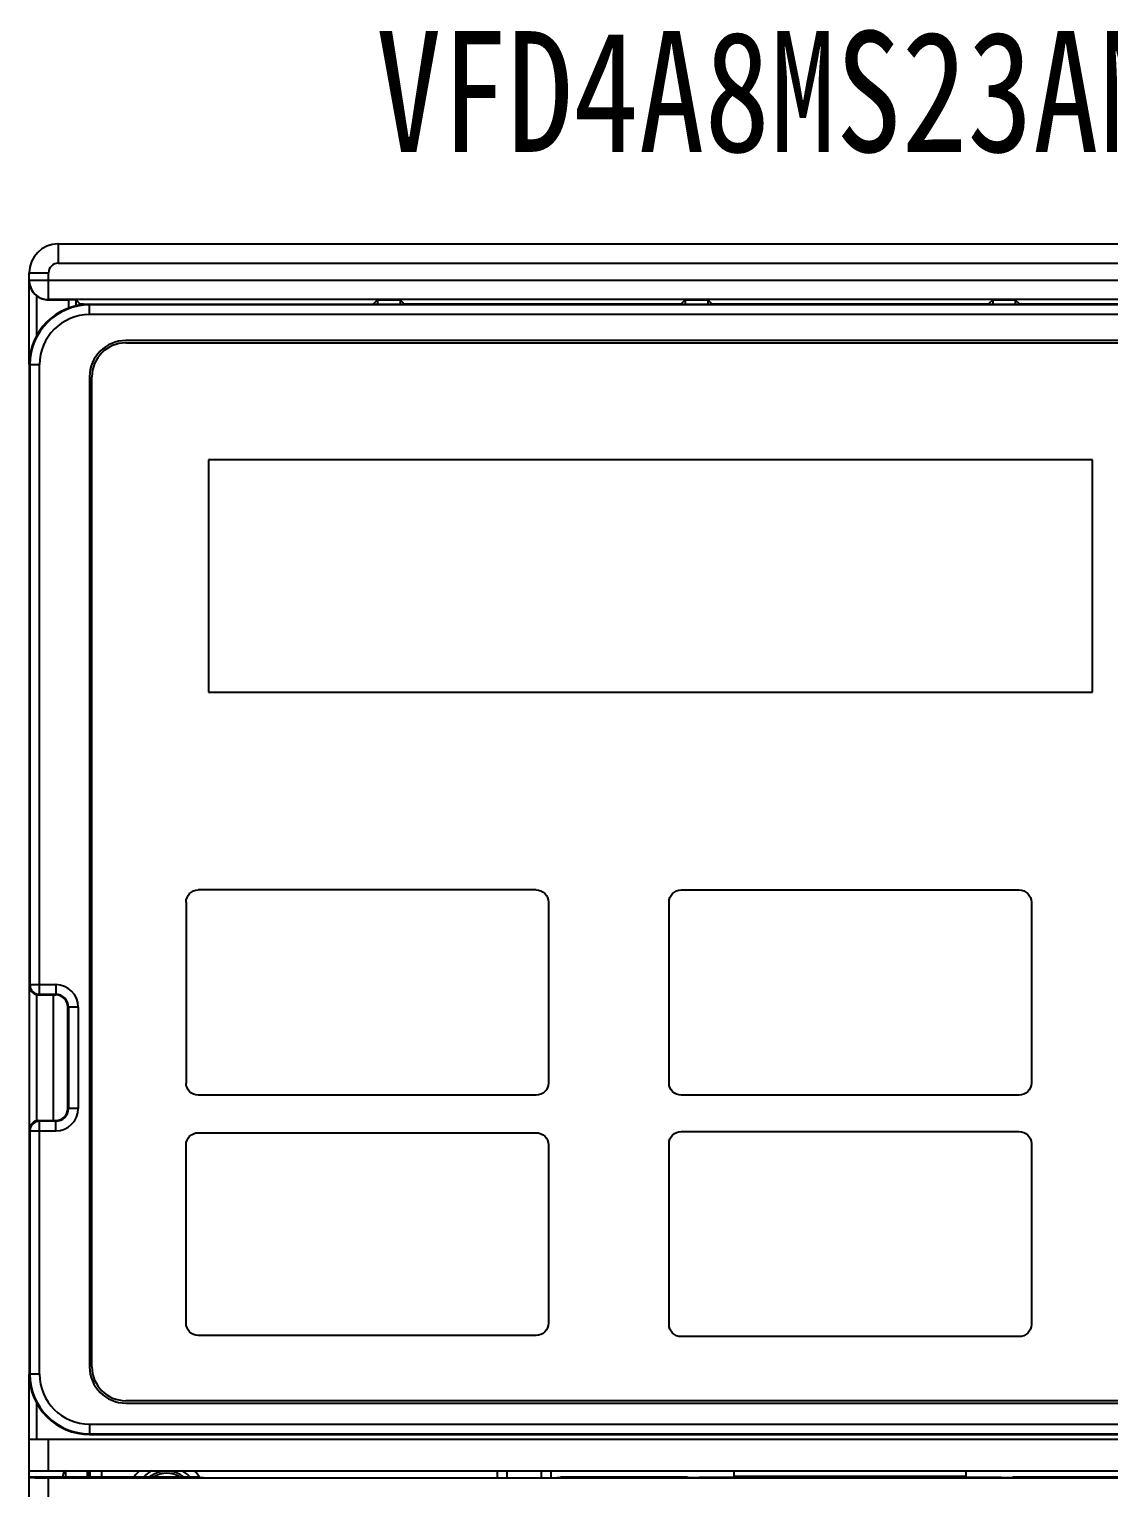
# Model space of a CAD drawing. Header units: millimetres. Extents: x -684 to 5961, y -1281 to 2539.
# Drawn here: x -608.23 to -581.41, y -80.22 to -43.98 of the extents above; entities that cross this region are included whole.
import ezdxf
from ezdxf.enums import TextEntityAlignment as Align

# ---------------------------------------------------------------- set-up
doc = ezdxf.new("R2010")
doc.units = ezdxf.units.MM
doc.header["$LTSCALE"] = 5
doc.header["$MEASUREMENT"] = 0
for name, color, linetype in [('2', 2, 'CONTINUOUS'), ('33086533XX-MDXF_CONTINUOUS_LINE', 7, 'CONTINUOUS'), ('33086563XX-MDXF_CONTINUOUS_LINE', 7, 'CONTINUOUS'), ('33531120XX-PDXF_CONTINUOUS_LINE', 7, 'CONTINUOUS'), ('M300-A-CASE-DXF_CONTINUOUS_LINE', 7, 'CONTINUOUS'), ('MS300-CB2-BDDXF_CONTINUOUS_LINE', 7, 'CONTINUOUS'), ('MS300-KPD-CODXF_CONTINUOUS_LINE', 7, 'CONTINUOUS'), ('MS300-MEMBRADXF_CONTINUOUS_LINE', 7, 'CONTINUOUS')]:
    doc.layers.add(name, color=color, linetype=linetype)
doc.styles.add('標楷體', font='', dxfattribs={"width": 0.8})
doc.styles.get('標楷體').set_extended_font_data('標楷體')

msp = doc.modelspace()

# ---------------------------------------------------------------- linework, layer by layer
at = {"layer": '33086533XX-MDXF_CONTINUOUS_LINE'}
for p, q in [((-607.514, -49.312), (-607.514, -49.792)), ((-607.514, -49.312), (-568.154, -49.312)), ((-607.514, -49.792), (-568.154, -49.792)), ((-608.234, -52.312), (-608.234, -50.032)), ((-608.234, -50.032), (-607.754, -50.032)), ((-567.434, -50.217), (-608.234, -50.217)), ((-607.754, -50.703), (-607.754, -50.032)), ((-608.054, -50.598), (-608.054, -51.605)), ((-567.914, -50.697), (-607.754, -50.697)), ((-607.754, -50.703), (-607.246, -50.703)), ((-607.246, -50.903), (-607.246, -50.703)), ((-607.066, -50.85), (-607.066, -50.705)), ((-607.066, -50.705), (-606.98, -50.79)), ((-599.582, -50.703), (-599.69, -50.811)), ((-599.582, -50.703), (-599.582, -50.812)), ((-599.582, -50.703), (-599.019, -50.703)), ((-599.019, -50.703), (-599.019, -50.812)), ((-599.019, -50.703), (-598.91, -50.811)), ((-591.938, -50.703), (-592.046, -50.811)), ((-591.938, -50.703), (-591.938, -50.812)), ((-591.938, -50.703), (-591.375, -50.703)), ((-591.375, -50.703), (-591.375, -50.812)), ((-591.375, -50.703), (-591.266, -50.811)), ((-584.294, -50.703), (-584.402, -50.811)), ((-584.294, -50.703), (-584.294, -50.812)), ((-584.294, -50.703), (-583.731, -50.703)), ((-583.731, -50.703), (-583.731, -50.812)), ((-583.731, -50.703), (-583.622, -50.811)), ((-606.98, -50.835), (-606.98, -50.79)), ((-606.98, -50.79), (-606.775, -50.811)), ((-606.775, -50.815), (-606.775, -50.811)), ((-606.715, -50.811), (-606.715, -50.812)), ((-606.715, -50.811), (-599.69, -50.811)), ((-599.69, -50.812), (-599.69, -50.811)), ((-598.91, -50.811), (-598.91, -50.812)), ((-592.046, -50.811), (-598.91, -50.811)), ((-592.046, -50.812), (-592.046, -50.811)), ((-591.266, -50.811), (-591.266, -50.812)), ((-584.402, -50.811), (-591.266, -50.811)), ((-584.402, -50.812), (-584.402, -50.811)), ((-583.622, -50.811), (-583.622, -50.812)), ((-576.758, -50.811), (-583.622, -50.811)), ((-608.234, -67.733), (-608.234, -71.332)), ((-608.054, -67.964), (-608.054, -71.101)), ((-607.634, -71.092), (-607.634, -67.972)), ((-608.234, -79.948), (-608.234, -77.392)), ((-608.054, -78.1), (-608.054, -79.012)), ((-608.234, -79.012), (-567.434, -79.012)), ((-607.754, -79.792), (-607.754, -79.012)), ((-608.234, -79.792), (-567.434, -79.792)), ((-607.334, -79.792), (-607.334, -79.941)), ((-606.786, -79.949), (-606.786, -79.792)), ((-606.74, -79.792), (-606.74, -79.949)), ((-606.729, -79.792), (-606.729, -79.949)), ((-596.594, -79.965), (-596.594, -79.792)), ((-596.354, -79.965), (-596.354, -79.792)), ((-595.514, -79.792), (-595.514, -79.965)), ((-595.274, -79.792), (-595.274, -79.965))]:
    msp.add_line(p, q, dxfattribs=at)
for centre, radius, start, end in [((-607.514, -50.032), 0.72, 90, 180), ((-607.514, -50.032), 0.24, 90, 180), ((-607.754, -50.217), 0.48, 180.0012, 270.0012)]:
    msp.add_arc(centre, radius, start, end, dxfattribs=at)
for centre, major_axis, ratio, start_param, end_param in [((-607.754, -50.223), (0, 0.48), 0.999962, -3.816724, -3.141593), ((-607.246, -50.705), (0.18, 0), 0.008727, 0.008727, 1.570796), ((-606.715, -50.811), (0.06, 0), 0.008727, 3.228859, 4.712389), ((-607.334, -80.572), (0, 0.78), 0.153846, 0, 0.632593)]:
    msp.add_ellipse(centre, major_axis=major_axis, ratio=ratio, start_param=start_param, end_param=end_param, dxfattribs=at)
msp.add_open_spline([(-608.234, -50.225), (-608.234, -50.258), (-608.227, -50.326), (-608.194, -50.426), (-608.137, -50.52), (-608.084, -50.574), (-608.054, -50.598)], degree=3, knots=[0, 0, 0, 0, 0.234807, 0.476101, 0.730295, 1, 1, 1, 1], dxfattribs=at)
at = {"layer": '33086563XX-MDXF_CONTINUOUS_LINE'}
for p, q in [((-608.234, -79.948), (-607.128, -79.948)), ((-608.234, -115.492), (-608.234, -79.955)), ((-607.754, -80.462), (-607.754, -79.972)), ((-607.754, -79.972), (-567.914, -79.972)), ((-607.539, -79.948), (-607.128, -79.934)), ((-607.128, -79.934), (-607.128, -79.948)), ((-607.128, -79.949), (-607.128, -79.948)), ((-604.034, -79.949), (-607.128, -79.949)), ((-603.734, -79.965), (-595.334, -79.965)), ((-591.884, -79.949), (-595.034, -79.949)), ((-590.714, -79.96), (-591.584, -79.96)), ((-590.714, -79.96), (-590.714, -79.792)), ((-590.714, -79.925), (-584.954, -79.925)), ((-584.954, -79.96), (-584.954, -79.792)), ((-584.084, -79.96), (-584.954, -79.96)), ((-576.134, -79.949), (-583.784, -79.949))]:
    msp.add_line(p, q, dxfattribs=at)
for centre, major_axis, ratio, start_param, end_param in [((-607.754, -79.955), (0.48, 0), 0.035998, -3.141593, -1.570796), ((-603.734, -79.96), (0.3, 0), 0.017455, -3.141593, -1.570796), ((-595.334, -79.96), (0.3, 0), 0.017455, -1.570796, 0), ((-591.584, -79.954), (0.3, 0), 0.017455, 3.141593, 4.712389), ((-584.084, -79.954), (0.3, 0), 0.017455, -1.570796, 0)]:
    msp.add_ellipse(centre, major_axis=major_axis, ratio=ratio, start_param=start_param, end_param=end_param, dxfattribs=at)
at = {"layer": '33531120XX-PDXF_CONTINUOUS_LINE'}
for radius, start, end in [(0.99, 133.2867, 145.2792), (0.81, 117.205, 135.8873), (0.708, 52.7756, 127.1997), (0.655, 59.3622, 120.6138), (0.81, 44.0881, 62.795), (0.99, 33.7987, 46.7133)]:
    msp.add_arc((-604.814, -80.512), radius, start, end, dxfattribs=at)
at = {"layer": 'M300-A-CASE-DXF_CONTINUOUS_LINE'}
msp.add_arc((-607.514, -50.032), 0.72, 90, 180, dxfattribs=at)
at = {"layer": 'MS300-CB2-BDDXF_CONTINUOUS_LINE'}
msp.add_line((-606.434, -79.792), (-606.434, -79.949), dxfattribs=at)
at = {"layer": 'MS300-KPD-CODXF_CONTINUOUS_LINE'}
for p, q in [((-606.734, -51.069), (-606.734, -50.812)), ((-606.734, -50.812), (-568.934, -50.812)), ((-568.934, -50.829), (-606.734, -50.829)), ((-568.934, -51.069), (-606.734, -51.069)), ((-569.834, -51.712), (-605.834, -51.712)), ((-608.234, -52.312), (-608.234, -67.733)), ((-608.234, -52.312), (-607.978, -52.312)), ((-608.218, -52.312), (-608.218, -67.716)), ((-607.978, -67.956), (-607.978, -52.312)), ((-606.734, -52.612), (-606.734, -77.212)), ((-608.234, -67.733), (-608.218, -67.716)), ((-608.218, -67.716), (-607.574, -67.716)), ((-607.574, -67.716), (-607.574, -67.972)), ((-607.995, -67.972), (-607.978, -67.956)), ((-607.995, -67.972), (-607.574, -67.972)), ((-607.978, -67.956), (-607.574, -67.956)), ((-607.274, -70.792), (-607.274, -68.272)), ((-607.018, -68.272), (-607.274, -68.272)), ((-607.258, -68.272), (-607.258, -70.792)), ((-607.018, -68.272), (-607.018, -70.792)), ((-607.018, -70.792), (-607.274, -70.792)), ((-608.234, -71.332), (-608.234, -77.392)), ((-608.218, -71.349), (-608.234, -71.332)), ((-608.218, -71.349), (-608.218, -77.392)), ((-608.218, -71.349), (-607.574, -71.349)), ((-607.978, -71.109), (-607.995, -71.092)), ((-607.995, -71.092), (-607.574, -71.092)), ((-607.978, -77.392), (-607.978, -71.109)), ((-607.574, -71.109), (-607.978, -71.109)), ((-607.574, -71.349), (-607.574, -71.092)), ((-607.978, -77.392), (-608.234, -77.392)), ((-605.834, -78.112), (-569.834, -78.112)), ((-606.734, -78.636), (-606.734, -78.892)), ((-606.734, -78.636), (-568.934, -78.636)), ((-606.734, -78.876), (-568.934, -78.876)), ((-606.734, -78.892), (-568.934, -78.892))]:
    msp.add_line(p, q, dxfattribs=at)
for centre, radius, start, end in [((-606.734, -52.312), 1.5, 90, 180), ((-606.734, -52.312), 1.483, 90, 180), ((-606.734, -52.312), 1.243, 90, 180), ((-605.834, -52.612), 0.9, 90, 180), ((-607.978, -67.716), 0.24, 180.0209, 269.979), ((-607.574, -68.272), 0.557, 0, 90), ((-607.574, -68.272), 0.317, 0, 90), ((-607.574, -68.272), 0.3, 0, 90), ((-607.574, -70.792), 0.557, 270, 0), ((-607.574, -70.792), 0.317, 270, 0), ((-607.574, -70.792), 0.3, 270, 0), ((-607.978, -71.349), 0.24, 90.0209, 179.9791), ((-606.734, -77.392), 1.5, 180, 270), ((-606.734, -77.392), 1.483, 180, 270), ((-606.734, -77.392), 1.243, 180, 270), ((-605.834, -77.212), 0.9, 180, 270)]:
    msp.add_arc(centre, radius, start, end, dxfattribs=at)
for centre, major_axis, start_param, end_param in [((-607.994, -67.732), (0.17, 0.17), -3.926839, -2.356347), ((-607.994, -71.333), (-0.17, 0.17), -0.785246, 0.785246)]:
    msp.add_ellipse(centre, major_axis=major_axis, ratio=0.999695, start_param=start_param, end_param=end_param, dxfattribs=at)
at = {"layer": 'MS300-MEMBRADXF_CONTINUOUS_LINE'}
for p, q in [((-605.834, -51.772), (-569.834, -51.772)), ((-606.674, -77.212), (-606.674, -52.612)), ((-603.776, -54.676), (-603.776, -60.448)), ((-603.776, -54.676), (-603.776, -60.448)), ((-581.816, -54.676), (-603.776, -54.676)), ((-581.816, -54.676), (-603.776, -54.676)), ((-581.816, -60.448), (-581.816, -54.676)), ((-581.816, -60.448), (-581.816, -54.676)), ((-603.776, -60.448), (-581.816, -60.448)), ((-603.776, -60.448), (-581.816, -60.448)), ((-595.633, -65.364), (-604.036, -65.364)), ((-592.036, -65.364), (-583.633, -65.364)), ((-604.336, -65.664), (-604.336, -70.161)), ((-595.333, -65.664), (-595.333, -70.161)), ((-592.336, -70.161), (-592.336, -65.664)), ((-583.333, -65.664), (-583.333, -70.161)), ((-595.633, -70.461), (-604.036, -70.461)), ((-583.633, -70.461), (-592.036, -70.461)), ((-592.036, -71.364), (-583.633, -71.364)), ((-604.336, -76.13), (-604.336, -71.695)), ((-604.036, -71.395), (-595.633, -71.395)), ((-595.333, -71.695), (-595.333, -76.13)), ((-592.336, -76.161), (-592.336, -71.664)), ((-583.333, -71.664), (-583.333, -76.161)), ((-595.633, -76.43), (-604.036, -76.43)), ((-583.633, -76.461), (-592.036, -76.461)), ((-569.834, -78.052), (-605.834, -78.052))]:
    msp.add_line(p, q, dxfattribs=at)
for centre, start, end in [((-605.834, -52.612), 90, 180), ((-605.834, -77.212), 180, 270)]:
    msp.add_arc(centre, 0.84, start, end, dxfattribs=at)
for points, knots in [([(-604.336, -65.664), (-604.336, -65.587), (-604.271, -65.428), (-604.112, -65.364), (-604.036, -65.364)], [0, 0, 0, 0, 0.50005, 1, 1, 1, 1]), ([(-595.633, -65.364), (-595.556, -65.364), (-595.397, -65.428), (-595.333, -65.587), (-595.333, -65.664)], [0, 0, 0, 0, 0.49995, 1, 1, 1, 1]), ([(-592.336, -65.664), (-592.336, -65.587), (-592.271, -65.428), (-592.112, -65.364), (-592.036, -65.364)], [0, 0, 0, 0, 0.50005, 1, 1, 1, 1]), ([(-583.633, -65.364), (-583.556, -65.364), (-583.397, -65.428), (-583.333, -65.587), (-583.333, -65.664)], [0, 0, 0, 0, 0.499901, 1, 1, 1, 1]), ([(-583.333, -70.161), (-583.333, -70.238), (-583.398, -70.397), (-583.556, -70.461), (-583.633, -70.461)], [0, 0, 0, 0, 0.50005, 1, 1, 1, 1]), ([(-592.336, -71.664), (-592.336, -71.587), (-592.271, -71.428), (-592.112, -71.364), (-592.036, -71.364)], [0, 0, 0, 0, 0.50005, 1, 1, 1, 1]), ([(-583.633, -71.364), (-583.556, -71.364), (-583.397, -71.428), (-583.333, -71.587), (-583.333, -71.664)], [0, 0, 0, 0, 0.499901, 1, 1, 1, 1]), ([(-604.336, -71.695), (-604.336, -71.619), (-604.271, -71.46), (-604.112, -71.395), (-604.036, -71.395)], [0, 0, 0, 0, 0.500032, 1, 1, 1, 1]), ([(-595.633, -71.395), (-595.556, -71.395), (-595.397, -71.46), (-595.333, -71.619), (-595.333, -71.695)], [0, 0, 0, 0, 0.499968, 1, 1, 1, 1]), ([(-604.036, -76.43), (-604.112, -76.43), (-604.271, -76.365), (-604.336, -76.206), (-604.336, -76.13)], [0, 0, 0, 0, 0.500032, 1, 1, 1, 1]), ([(-595.333, -76.13), (-595.333, -76.206), (-595.397, -76.365), (-595.556, -76.43), (-595.633, -76.43)], [0, 0, 0, 0, 0.499968, 1, 1, 1, 1]), ([(-583.333, -76.161), (-583.333, -76.238), (-583.398, -76.397), (-583.556, -76.461), (-583.633, -76.461)], [0, 0, 0, 0, 0.50005, 1, 1, 1, 1])]:
    msp.add_open_spline(points, degree=3, knots=knots, dxfattribs=at)
for points in [[(-604.036, -70.461), (-604.112, -70.461), (-604.271, -70.397), (-604.336, -70.238), (-604.336, -70.161)], [(-595.333, -70.161), (-595.333, -70.238), (-595.397, -70.397), (-595.556, -70.461), (-595.633, -70.461)], [(-592.036, -70.461), (-592.112, -70.461), (-592.271, -70.397), (-592.336, -70.238), (-592.336, -70.161)], [(-592.036, -76.461), (-592.112, -76.461), (-592.271, -76.397), (-592.336, -76.238), (-592.336, -76.161)]]:
    msp.add_open_spline(points, degree=3, dxfattribs=at)

# ---------------------------------------------------------------- texts
at = {"layer": '2', "style": '標楷體', "width": 0.8}
msp.add_text('VFD4A8MS23ANSAA', height=3, dxfattribs=at).set_placement((-587.374, -45.526, -0.672), align=Align.MIDDLE)

doc.saveas('drawing.dxf')
